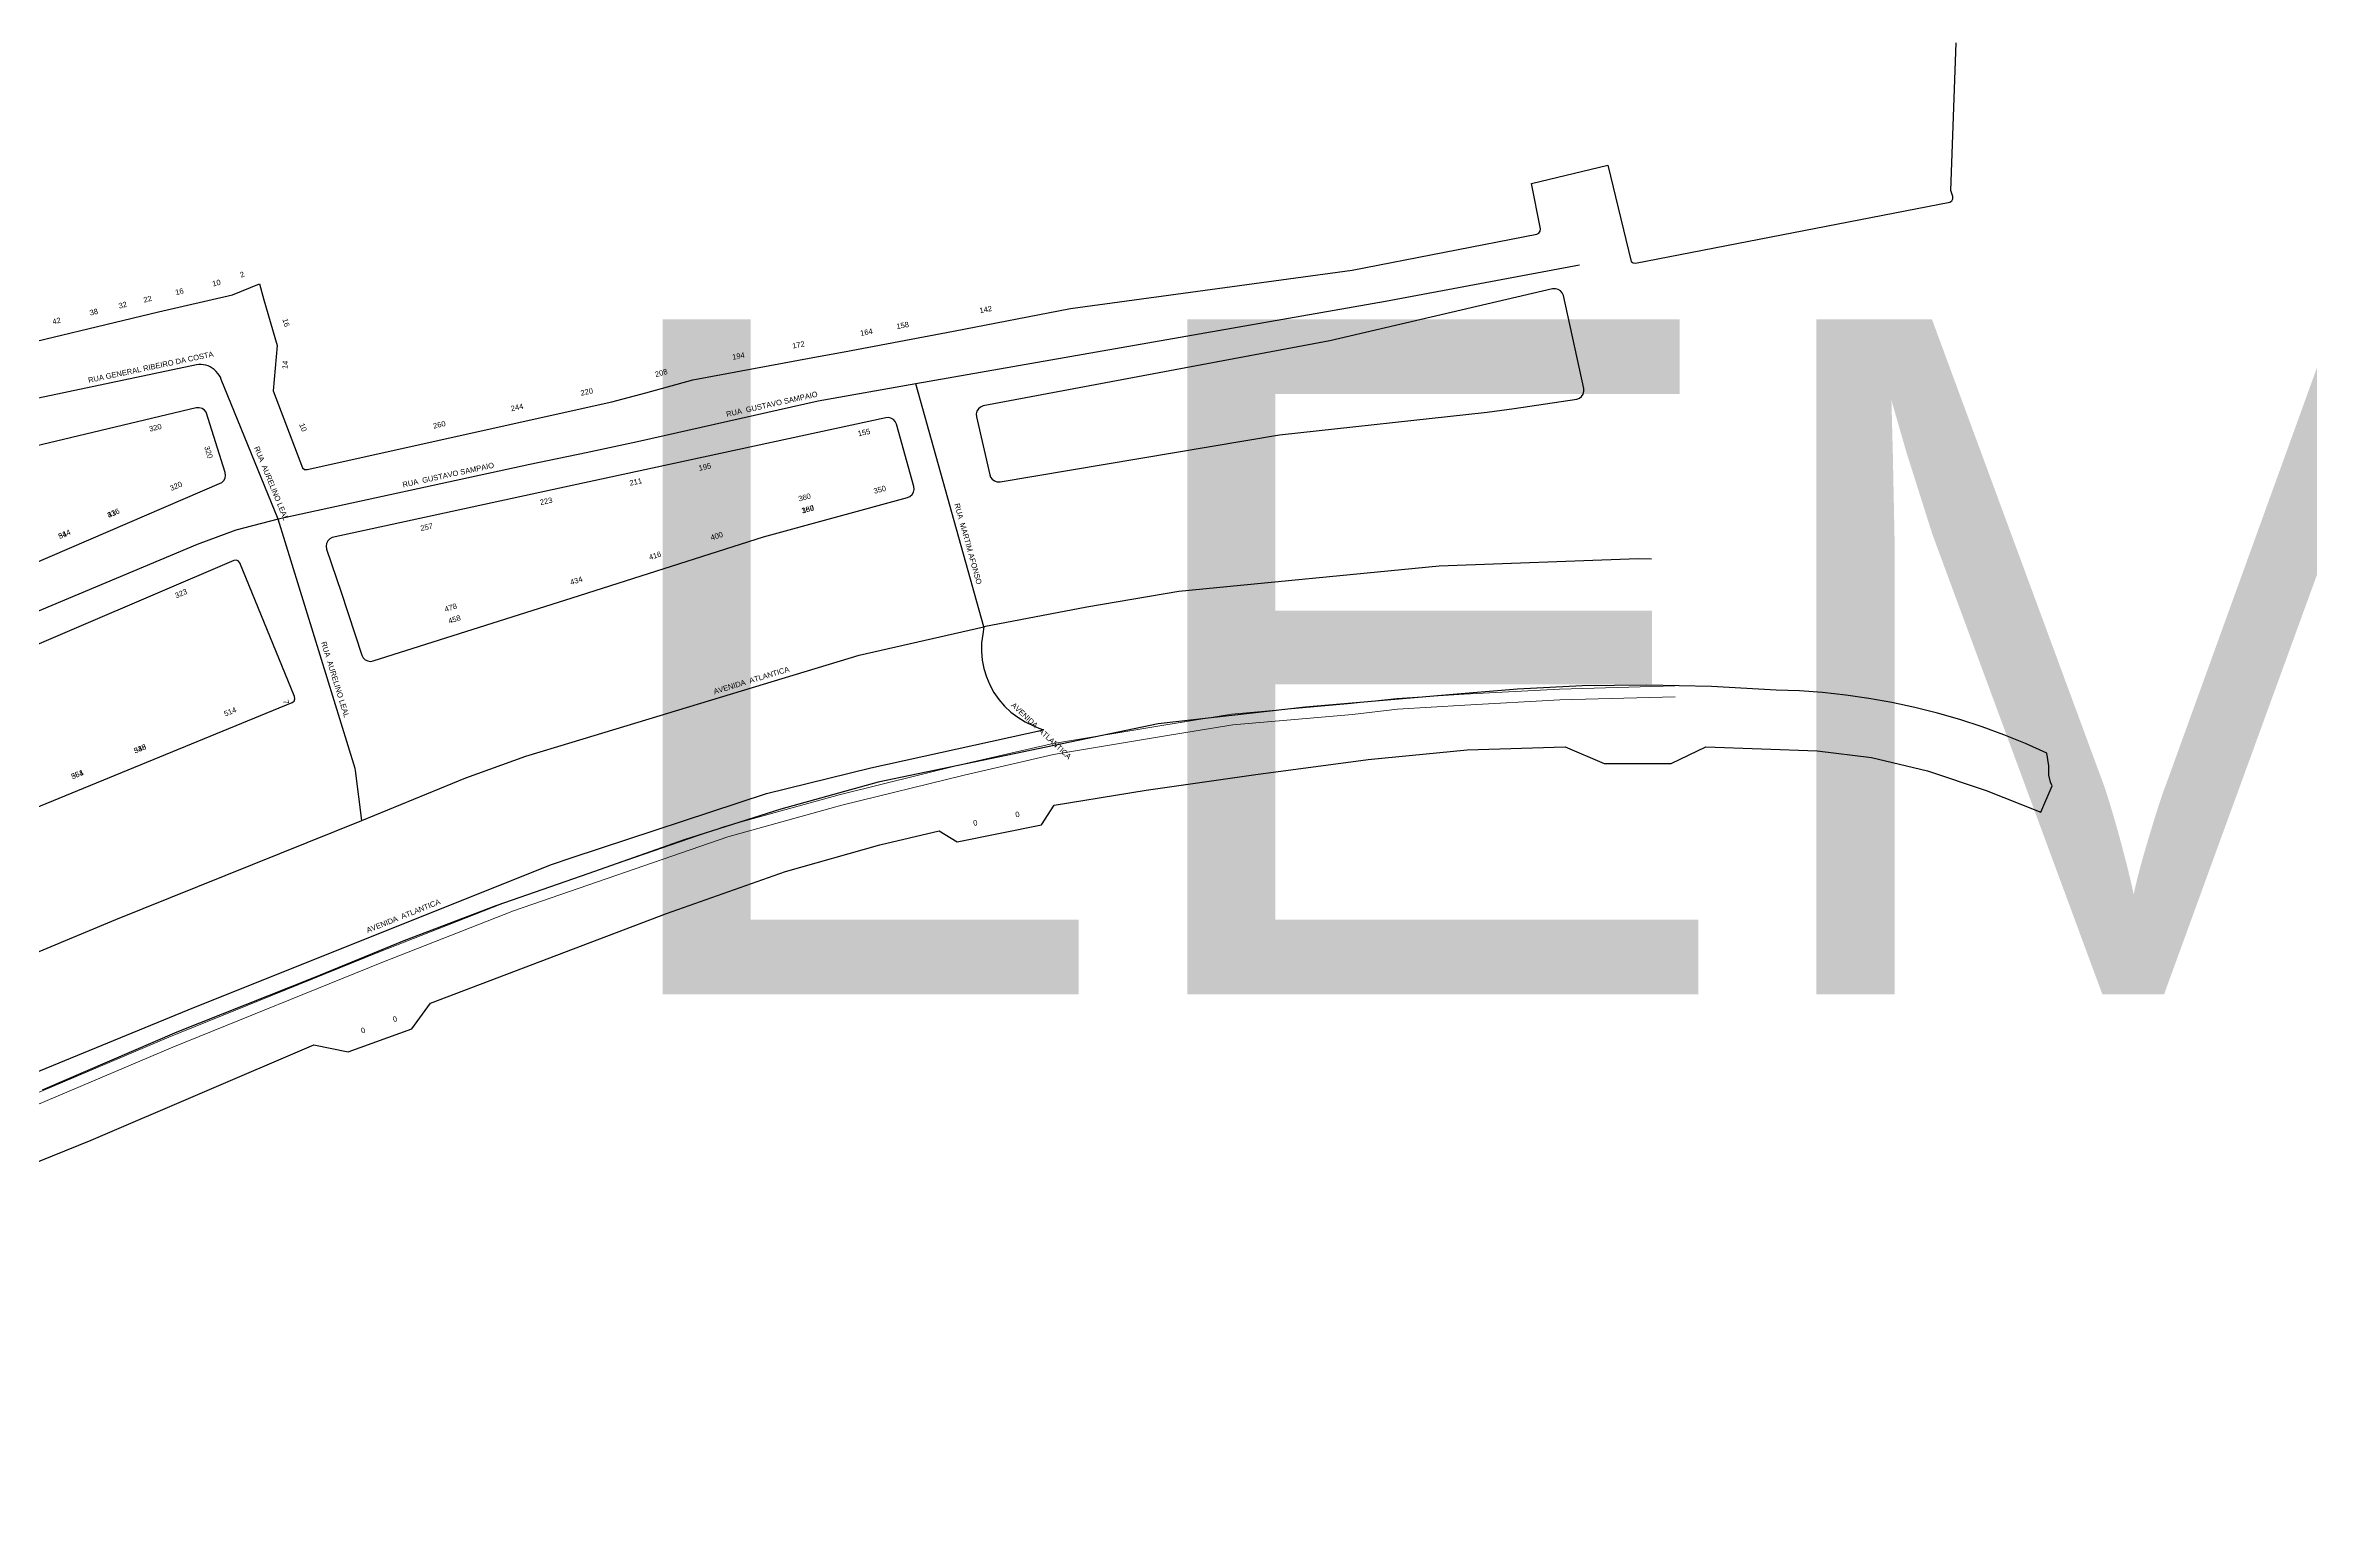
# Model space of a CAD drawing. Header units: millimetres. Extents: x 617751 to 636088, y 68402 to 77988.
# Drawn here: x 631354 to 631857, y 72091 to 72419 of the extents above; entities that cross this region are included whole.
import ezdxf

# ---------------------------------------------------------------- set-up
doc = ezdxf.new("R2010")
doc.units = ezdxf.units.MM
doc.header["$LTSCALE"] = 3
doc.header["$MEASUREMENT"] = 0
for name, color, linetype in [('ALINHAMENTO PREDIAL', 120, 'Continuous'), ('BAIRRO', 30, 'Continuous'), ('NOME LOGRADOURO', 252, 'Continuous'), ('NUMERAÇÃO', 7, 'Continuous'), ('OBRA DE ARTE', 190, 'Continuous')]:
    doc.layers.add(name, color=color, linetype=linetype)
doc.styles.get("Standard").update_dxf_attribs({"font": 'arial.ttf'})

msp = doc.modelspace()

# ---------------------------------------------------------------- linework, layer by layer
at = {"layer": 'ALINHAMENTO PREDIAL'}
for points in [[(631341.77, 72350.73), (631378.79, 72359.61), (631395.21, 72363.45), (631401.18, 72365.89), (631402.18, 72362.3), (631405.11, 72352.13), (631404.21, 72342.11), (631410.8, 72324.94), (631411.22, 72324.63), (631411.79, 72324.59), (631479.48, 72339.67), (631487.06, 72341.65), (631497.48, 72344.52), (631524.16, 72349.51), (631531.12, 72350.77), (631555.37, 72355.36), (631581.34, 72360.41), (631643.98, 72368.88), (631684.98, 72376.88), (631685.45, 72377.1), (631685.74, 72377.53), (631685.77, 72378.06), (631683.76, 72388.17), (631700.77, 72392.23), (631705.94, 72370.82), (631706.35, 72370.5), (631706.92, 72370.44), (631776.7, 72384.01), (631777.14, 72384.28), (631777.38, 72384.74), (631777.36, 72385.28), (631776.91, 72386.62), (631778.1, 72419.44)], [(631341.77, 72350.73), (631378.79, 72359.61), (631395.21, 72363.45), (631401.18, 72365.89), (631402.18, 72362.3), (631405.11, 72352.13), (631404.21, 72342.11), (631410.8, 72324.94), (631411.22, 72324.63), (631411.79, 72324.59), (631479.48, 72339.67), (631487.06, 72341.65), (631497.48, 72344.52), (631524.16, 72349.51), (631531.12, 72350.77), (631555.37, 72355.36), (631581.34, 72360.41), (631643.98, 72368.88), (631684.98, 72376.88), (631685.45, 72377.1), (631685.74, 72377.53), (631685.77, 72378.06), (631683.76, 72388.17), (631700.77, 72392.23), (631705.94, 72370.82), (631706.35, 72370.5), (631706.92, 72370.44), (631776.7, 72384.01), (631777.14, 72384.28), (631777.38, 72384.74), (631777.36, 72385.28), (631776.91, 72386.62), (631778.1, 72419.44)], [(631560.48, 72336.31), (631563.45, 72323.4), (631563.62, 72322.92), (631564, 72322.42), (631564.51, 72322.05), (631565.1, 72321.87), (631565.73, 72321.87), (631627.79, 72332.3), (631673.97, 72337.33), (631679.91, 72338.18), (631693.86, 72340.22), (631694.45, 72340.44), (631694.93, 72340.84), (631695.27, 72341.37), (631695.43, 72341.97), (631695.39, 72342.6), (631690.87, 72363.25), (631690.63, 72363.83), (631690.23, 72364.3), (631689.7, 72364.63), (631689.09, 72364.78), (631688.47, 72364.74), (631639.02, 72353.21), (631561.98, 72338.71), (631561.4, 72338.47), (631560.92, 72338.07), (631560.59, 72337.54), (631560.43, 72336.94), (631560.48, 72336.31)], [(631227.84, 72250.6), (631392.82, 72321.68), (631393.27, 72322.12), (631393.56, 72322.67), (631393.66, 72323.29), (631393.57, 72323.91), (631389.35, 72337.32), (631388.96, 72337.81), (631388.44, 72338.16), (631387.84, 72338.33), (631387.14, 72338.29), (631261.38, 72308.28)], [(631416.1, 72306.92), (631419.36, 72297.3), (631423.96, 72283.32), (631424.25, 72282.76), (631424.69, 72282.32), (631425.25, 72282.04), (631425.87, 72281.95), (631426.47, 72282.04), (631470.69, 72296.11), (631513.16, 72309.61), (631545.14, 72318.34), (631545.72, 72318.6), (631546.18, 72319.02), (631546.49, 72319.56), (631546.62, 72320.18), (631546.55, 72320.8), (631542.71, 72334.68), (631542.45, 72335.25), (631542.03, 72335.71), (631541.49, 72336.02), (631540.87, 72336.14), (631540.36, 72336.1), (631470.69, 72321.01), (631417.37, 72309.46), (631416.81, 72309.17), (631416.37, 72308.73), (631416.09, 72308.17), (631415.99, 72307.55), (631416.1, 72306.92)], [(631237.6, 72235.7), (631242.45, 72224.17), (631248.93, 72208.38), (631249.25, 72207.97), (631249.72, 72207.77), (631250.24, 72207.84), (631408.47, 72272.81), (631408.89, 72273.12), (631409.09, 72273.6), (631409.02, 72274.12), (631396.81, 72303.86), (631396.49, 72304.27), (631396.02, 72304.47), (631395.49, 72304.4), (631238.12, 72237.01), (631237.72, 72236.69), (631237.52, 72236.21), (631237.6, 72235.7)], [(631280.92, 72141.98), (631363.8, 72175.54), (631413.31, 72196.72), (631420.92, 72195.19), (631435.08, 72200.27), (631439.22, 72206.01), (631491.63, 72225.95), (631518.08, 72235.29), (631538.99, 72241.19), (631552.21, 72244.26), (631556.22, 72241.86), (631574.92, 72245.6), (631577.73, 72250.01), (631598.22, 72253.36), (631622.53, 72256.83), (631647.51, 72260.17), (631669.48, 72262.32), (631691.26, 72262.99), (631699.94, 72259.25), (631714.78, 72259.25), (631722.53, 72262.99), (631747.28, 72262.05), (631759.3, 72260.58), (631771.73, 72257.64), (631784.82, 72253.24), (631796.97, 72248.43), (631799.49, 72254.27), (631799.09, 72255.08), (631798.68, 72256.7), (631798.68, 72258.73), (631798.28, 72261.56), (631793.54, 72263.68), (631788.74, 72265.63), (631783.87, 72267.41), (631778.94, 72269.03), (631773.96, 72270.46), (631768.93, 72271.73), (631763.86, 72272.82), (631758.76, 72273.73), (631753.62, 72274.46), (631748.47, 72275.01), (631743.3, 72275.38), (631738.11, 72275.57), (631723.78, 72276.38), (631709.42, 72276.68), (631695.06, 72276.49), (631680.71, 72275.8), (631666.4, 72274.61), (631633.59, 72271.76), (631600.86, 72268.06), (631538.66, 72255.1), (631517, 72249.08), (631495.56, 72242.3), (631474.37, 72234.78), (631453.73, 72227.61), (631433.3, 72219.88), (631413.08, 72211.59), (631382.85, 72199.52), (631352.95, 72186.66)], [(631280.92, 72141.98), (631363.8, 72175.54), (631413.31, 72196.72), (631420.92, 72195.19), (631435.08, 72200.27), (631439.22, 72206.01), (631491.63, 72225.95), (631518.08, 72235.29), (631538.99, 72241.19), (631552.21, 72244.26), (631556.22, 72241.86), (631574.92, 72245.6), (631577.73, 72250.01), (631598.22, 72253.36), (631622.53, 72256.83), (631647.51, 72260.17), (631669.48, 72262.32), (631691.26, 72262.99), (631699.94, 72259.25), (631714.78, 72259.25), (631722.53, 72262.99), (631747.28, 72262.05), (631759.3, 72260.58), (631771.73, 72257.64), (631784.82, 72253.24), (631796.97, 72248.43), (631799.49, 72254.27), (631799.09, 72255.08), (631798.68, 72256.7), (631798.68, 72258.73), (631798.28, 72261.56), (631793.54, 72263.68), (631788.74, 72265.63), (631783.87, 72267.41), (631778.94, 72269.03), (631773.96, 72270.46), (631768.93, 72271.73), (631763.86, 72272.82), (631758.76, 72273.73), (631753.62, 72274.46), (631748.47, 72275.01), (631743.3, 72275.38), (631738.11, 72275.57), (631723.78, 72276.38), (631709.42, 72276.68), (631695.06, 72276.49), (631680.71, 72275.8), (631666.4, 72274.61), (631633.59, 72271.76), (631600.86, 72268.06), (631538.66, 72255.1), (631517, 72249.08), (631495.56, 72242.3), (631474.37, 72234.78), (631453.73, 72227.61), (631433.3, 72219.88), (631413.08, 72211.59), (631382.85, 72199.52), (631352.95, 72186.66)], [(631280.92, 72141.98), (631363.8, 72175.54), (631413.31, 72196.72), (631420.92, 72195.19), (631435.08, 72200.27), (631439.22, 72206.01), (631491.63, 72225.95), (631518.08, 72235.29), (631538.99, 72241.19), (631552.21, 72244.26), (631556.22, 72241.86), (631574.92, 72245.6), (631577.73, 72250.01), (631598.22, 72253.36), (631622.53, 72256.83), (631647.51, 72260.17), (631669.48, 72262.32), (631691.26, 72262.99), (631699.94, 72259.25), (631714.78, 72259.25), (631722.53, 72262.99), (631747.28, 72262.05), (631759.3, 72260.58), (631771.73, 72257.64), (631784.82, 72253.24), (631796.97, 72248.43), (631799.49, 72254.27), (631799.09, 72255.08), (631798.68, 72256.7), (631798.68, 72258.73), (631798.28, 72261.56), (631793.54, 72263.68), (631788.74, 72265.63), (631783.87, 72267.41), (631778.94, 72269.03), (631773.96, 72270.46), (631768.93, 72271.73), (631763.86, 72272.82), (631758.76, 72273.73), (631753.62, 72274.46), (631748.47, 72275.01), (631743.3, 72275.38), (631738.11, 72275.57), (631723.78, 72276.38), (631709.42, 72276.68), (631695.06, 72276.49), (631680.71, 72275.8), (631666.4, 72274.61), (631633.59, 72271.76), (631600.86, 72268.06), (631538.66, 72255.1), (631517, 72249.08), (631495.56, 72242.3), (631474.37, 72234.78), (631453.73, 72227.61), (631433.3, 72219.88), (631413.08, 72211.59), (631382.85, 72199.52), (631352.95, 72186.66)]]:
    msp.add_lwpolyline(points, dxfattribs=at)
at = {"layer": 'NOME LOGRADOURO'}
for points in [[(631694.44, 72370.03), (631651.34, 72361.97), (631547.04, 72343.64)], [(631391.15, 72346.84), (631390.27, 72347.41), (631389.79, 72347.62), (631389.29, 72347.78), (631388.78, 72347.89), (631388.26, 72347.94), (631387.73, 72347.93), (631387.21, 72347.88), (631339.76, 72337.85)], [(631405.38, 72313.53), (631392.72, 72344.61), (631392.51, 72345.09), (631392.24, 72345.54), (631391.93, 72345.96), (631391.58, 72346.35), (631391.15, 72346.84)], [(631547.04, 72343.64), (631525.33, 72339.82), (631485.17, 72330.78)], [(631562.12, 72289.61), (631547.04, 72343.64)], [(631485.17, 72330.78), (631473.75, 72328.29), (631461.28, 72325.72), (631405.38, 72313.55)], [(631405.38, 72313.55), (631395.92, 72311.11), (631387.36, 72307.95), (631251.25, 72250.82), (631223.46, 72238.73)], [(631423.94, 72246.58), (631422.56, 72257.67), (631422.47, 72258.18), (631405.38, 72313.53)], [(631710.47, 72304.67), (631707.5, 72304.73), (631663.27, 72303.1), (631605.44, 72297.46), (631585, 72293.99), (631562.12, 72289.61)], [(631423.94, 72246.58), (631447.02, 72256.04), (631460.38, 72260.88), (631470.69, 72264.01), (631534.44, 72283.36), (631562.12, 72289.61)], [(631562.12, 72289.61), (631561.89, 72288), (631561.64, 72286.09), (631561.6, 72284.16), (631561.76, 72282.24), (631562.12, 72280.35), (631562.68, 72278.51), (631563.42, 72276.73), (631564.35, 72275.04), (631565.45, 72273.46), (631566.7, 72272), (631568.11, 72270.68), (631569.64, 72269.52), (631571.29, 72268.52), (631573.03, 72267.7), (631574.35, 72267.1), (631575.35, 72266.77)], [(631257.61, 72151.6), (631275.07, 72159.07), (631338.8, 72185.4), (631385.39, 72204.55), (631465.84, 72236.76), (631470.69, 72238.36), (631513.87, 72252.59), (631537, 72258.31), (631575.35, 72266.77)], [(631251.74, 72175.34), (631302.85, 72196.92), (631369.27, 72224.57), (631423.94, 72246.58)]]:
    msp.add_lwpolyline(points, dxfattribs=at)
at = {"layer": 'OBRA DE ARTE', "lineweight": 20}
for points in [[(631715.64, 72276.49), (631690.01, 72275.78), (631668.86, 72274.64), (631653.84, 72273.69), (631643.76, 72272.56), (631617.15, 72270.21), (631601.69, 72267.7), (631577.16, 72263.61), (631557.18, 72259.01), (631529.96, 72252.31), (631504.51, 72245.28), (631456.78, 72228.77), (631427.48, 72217.29), (631381.06, 72198.42), (631329.51, 72176.6), (631275.27, 72154.27), (631237.8, 72138.36), (631223.56, 72132.45), (631184.86, 72116.45), (631147.56, 72100.37), (631131.41, 72093.6), (631096.01, 72078.12)], [(631715.7, 72274.09), (631690.11, 72273.39), (631669, 72272.25), (631654.05, 72271.3), (631644, 72270.17), (631617.44, 72267.83), (631602.07, 72265.33), (631577.62, 72261.26), (631557.73, 72256.67), (631530.56, 72249.99), (631505.22, 72242.99), (631457.61, 72226.52), (631428.37, 72215.06), (631381.98, 72196.21), (631330.44, 72174.39), (631276.19, 72152.06), (631238.73, 72136.15), (631224.47, 72130.24), (631185.79, 72114.24), (631148.5, 72098.16), (631132.35, 72091.39), (631096.96, 72075.92)]]:
    msp.add_lwpolyline(points, dxfattribs=at)

# ---------------------------------------------------------------- texts
at = {"layer": 'BAIRRO'}
msp.add_text('LEME', height=150, dxfattribs=at).set_placement((631473.61, 72207.97))
at = {"layer": 'NOME LOGRADOURO'}
for s, rotation, p in [('RUA GENERAL RIBEIRO DA COSTA', 11.93, (631363.28, 72343.84)), ('RUA  GUSTAVO SAMPAIO', 12.6773, (631505.03, 72336.27)), ('RUA  AURELINO LEAL', 292.1685, (631399.97, 72329.45)), ('RUA  GUSTAVO SAMPAIO', 12.2771, (631433.12, 72320.61)), ('RUA  MARTIM AFONSO', 285.5948, (631555.55, 72316.89)), ('RUA  AURELINO LEAL', 287.1615, (631414.88, 72286.15)), ('AVENIDA  ATLANTICA', 16.88, (631502.28, 72274.64)), ('AVENIDA  ATLANTICA', 316.8879, (631568.09, 72272.07)), ('AVENIDA  ATLANTICA', 21.8198, (631425.25, 72221.58))]:
    msp.add_text(s, height=1.2, rotation=rotation, dxfattribs=at).set_placement(p)
at = {"layer": 'NUMERAÇÃO'}
for s, rotation, p in [('16', 13.1692, (631382.66, 72363.34)), ('10', 13.1692, (631390.88, 72365.26)), ('2', 22.3096, (631397.15, 72367.21)), ('38', 13.507, (631363.63, 72358.8)), ('32', 13.507, (631370.06, 72360.35)), ('22', 13.507, (631375.59, 72361.67)), ('142', 11.0097, (631561.29, 72359.31)), ('42', 13.507, (631355.36, 72356.82)), ('16', 286.0583, (631406.29, 72357.98)), ('164', 10.7235, (631534.77, 72354.26)), ('158', 10.7235, (631542.82, 72355.78)), ('194', 10.5991, (631506.35, 72348.97)), ('172', 10.5991, (631519.69, 72351.47)), ('14', 84.9023, (631407.4, 72346.87)), ('208', 15.4097, (631489.26, 72345.11)), ('244', 12.5656, (631457.18, 72337.52)), ('220', 12.5656, (631472.67, 72340.97)), ('320', 13.4283, (631376.85, 72333)), ('10', 290.7955, (631410, 72334.63)), ('260', 12.5656, (631439.92, 72333.67)), ('320', 287.2294, (631388.92, 72329.6)), ('155', 12.2272, (631534.27, 72331.96)), ('195', 12.2272, (631498.91, 72324.3)), ('320', 23.3069, (631381.61, 72319.8)), ('211', 12.2272, (631483.55, 72320.98)), ('360', 15.2277, (631521.1, 72317.47)), ('350', 15.3457, (631537.81, 72319.18)), ('336', 23.3069, (631367.72, 72313.82)), ('41', 23.3069, (631367.72, 72313.82)), ('223', 12.2217, (631463.65, 72316.67)), ('360', 15.2277, (631521.82, 72314.81)), ('187', 15.2277, (631521.82, 72314.81)), ('51', 23.3069, (631356.83, 72309.13)), ('344', 23.3069, (631356.83, 72309.13)), ('257', 12.2217, (631437.09, 72310.92)), ('400', 17.6496, (631501.63, 72308.83)), ('416', 17.6515, (631487.93, 72304.47)), ('434', 17.6524, (631470.44, 72298.91)), ('323', 23.1936, (631382.74, 72295.95)), ('478', 17.6591, (631442.53, 72292.92)), ('458', 17.6591, (631443.36, 72290.3)), ('7', 285.2271, (631406.41, 72273.24)), ('514', 22.3346, (631393.62, 72269.68)), ('538', 22.3346, (631373.6, 72261.46)), ('345', 22.3346, (631373.6, 72261.46)), ('554', 22.3346, (631359.67, 72255.74)), ('361', 22.3346, (631359.67, 72255.74)), ('0', 11.3109, (631569.24, 72247.27)), ('0', 11.3109, (631559.89, 72245.4)), ('0', 19.7242, (631431.07, 72201.75)), ('0', 19.7242, (631423.99, 72199.22))]:
    msp.add_text(s, height=1.2, rotation=rotation, dxfattribs=at).set_placement(p)

doc.saveas('drawing.dxf')
